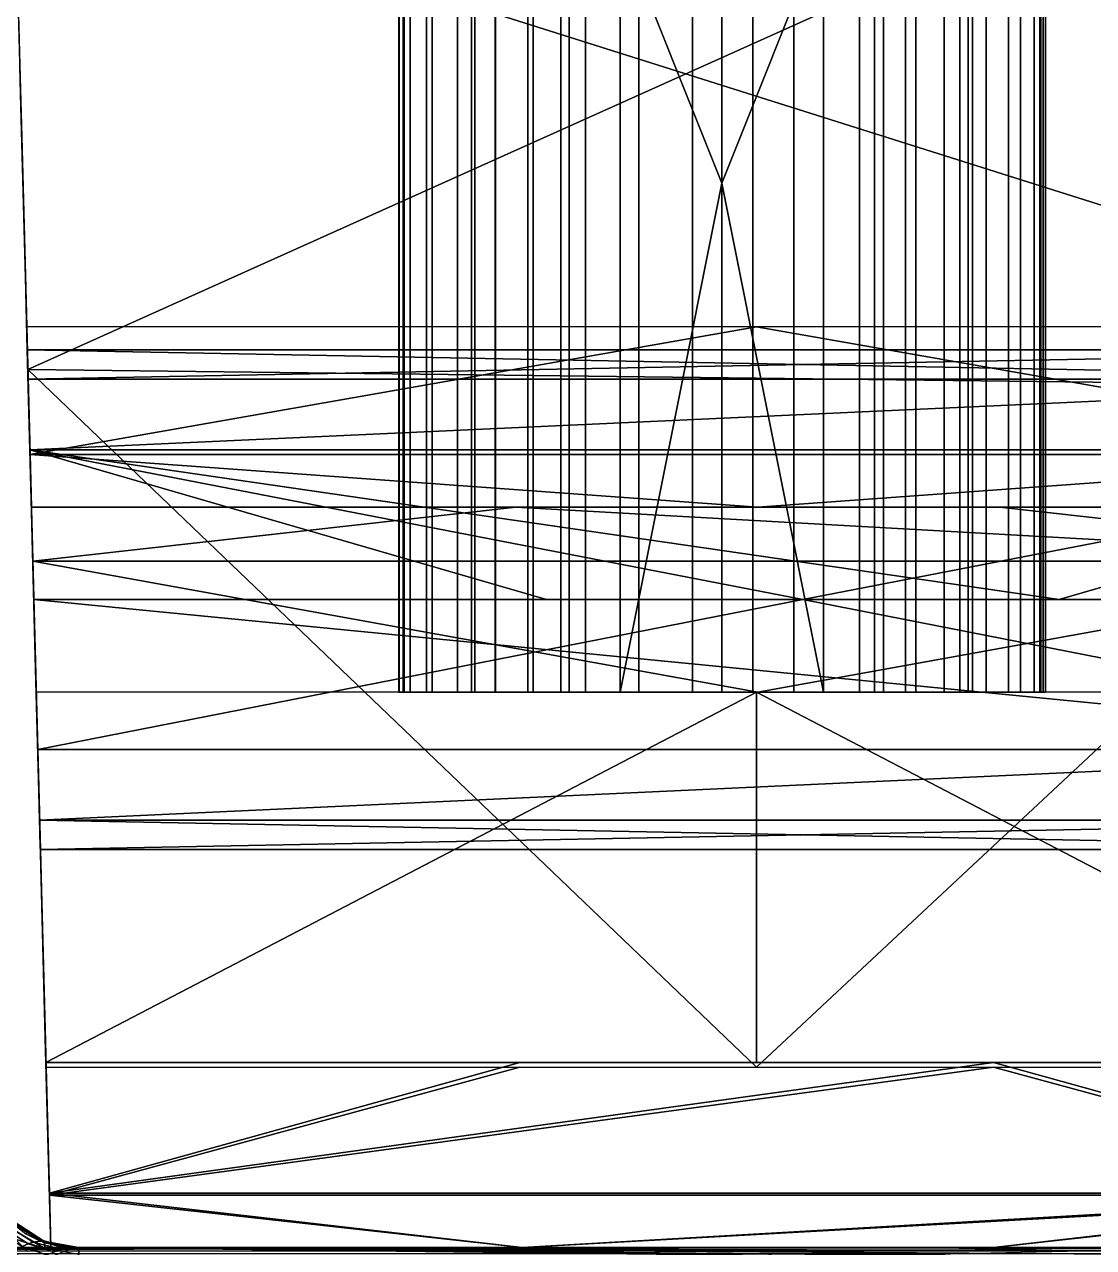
# Model space of a CAD drawing. Extents: x -30.2 to 30.1, y -17.9 to 0.1.
# Drawn here: x 4.23 to 10.01, y -11.87 to -5.26 of the extents above; entities that cross this region are included whole.
import ezdxf

# ---------------------------------------------------------------- set-up
doc = ezdxf.new("R2010")
doc.units = 0
doc.header["$MEASUREMENT"] = 0
doc.layers.add('Pux Jalapa', color=255, linetype='CONTINUOUS')

msp = doc.modelspace()

# ---------------------------------------------------------------- linework, layer by layer
at = {"layer": 'Pux Jalapa'}
for points in [[(12.3144, 0.1319, -7.5642), (12.1304, -6.8943, -7.3802), (4.1789, -4.3812, -7.4461)], [(4.1521, -3.355, 7.4729), (4.2508, -7.1246, 7.3742), (12.2182, -3.5435, 7.468)], [(8, -6.1181, -1.75), (8, -3.3681, -1.75), (7.4509, -4.7431, -1.6616)], [(8, -3.3681, -1.75), (8, -6.1181, -1.75), (8.5478, -4.7431, -1.6621)], [(12.1219, -7.2189, 7.3717), (12.2182, -3.5435, 7.468), (4.2508, -7.1246, 7.3742)], [(12.1304, -6.8943, -7.3802), (4.2448, -6.8943, -7.3802), (4.1789, -4.3812, -7.4461)], [(6.2549, -4.7431, -0.1309), (6.2549, -8.8681, -0.1309), (6.2782, -8.8681, -0.3132), (6.2782, -4.7431, -0.3132)], [(6.2567, -4.7431, 0.1531), (6.2567, -8.8681, 0.1531), (6.2549, -8.8681, -0.1309), (6.2549, -4.7431, -0.1309)], [(6.4344, -4.7431, 0.782), (6.4344, -8.8681, 0.782), (6.2567, -8.8681, 0.1531), (6.2567, -4.7431, 0.1531)], [(6.2782, -4.7431, -0.3132), (6.2782, -8.8681, -0.3132), (6.2836, -8.8681, -0.3414), (6.2836, -4.7431, -0.3414)], [(6.2836, -4.7431, -0.3414), (6.2836, -8.8681, -0.3414), (6.3157, -8.8681, -0.4752), (6.3157, -4.7431, -0.4752)], [(6.3157, -4.7431, -0.4752), (6.3157, -8.8681, -0.4752), (6.4043, -8.8681, -0.7184), (6.4043, -4.7431, -0.7184)], [(6.4043, -4.7431, -0.7184), (6.4043, -8.8681, -0.7184), (6.7762, -8.8681, -1.2509), (6.7762, -4.7431, -1.2509)], [(6.5721, -4.7431, 1.0118), (6.5721, -8.8681, 1.0118), (6.4344, -8.8681, 0.782), (6.4344, -4.7431, 0.782)], [(6.6472, -4.7431, 1.1102), (6.6472, -8.8681, 1.1102), (6.5721, -8.8681, 1.0118), (6.5721, -4.7431, 1.0118)], [(6.6657, -4.7431, 1.1323), (6.6657, -8.8681, 1.1323), (6.6472, -8.8681, 1.1102), (6.6472, -4.7431, 1.1102)], [(6.776, -4.7431, 1.2507), (6.776, -8.8681, 1.2507), (6.6657, -8.8681, 1.1323), (6.6657, -4.7431, 1.1323)], [(6.9519, -4.7431, 1.4014), (6.9519, -8.8681, 1.4014), (6.776, -8.8681, 1.2507), (6.776, -4.7431, 1.2507)], [(6.7762, -4.7431, -1.2509), (6.7762, -8.8681, -1.2509), (6.981, -8.8681, -1.4228), (6.981, -4.7431, -1.4228)], [(7.5517, -4.7431, 1.6916), (7.5517, -8.8681, 1.6916), (6.9519, -8.8681, 1.4014), (6.9519, -4.7431, 1.4014)], [(6.981, -4.7431, -1.4228), (6.981, -8.8681, -1.4228), (7.1302, -8.8681, -1.5185), (7.1302, -4.7431, -1.5185)], [(7.1302, -4.7431, -1.5185), (7.1302, -8.8681, -1.5185), (7.1751, -8.8681, -1.5434), (7.1751, -4.7431, -1.5434)], [(7.1751, -4.7431, -1.5434), (7.1751, -8.8681, -1.5434), (7.2634, -8.8681, -1.5874), (7.2634, -4.7431, -1.5874)], [(7.2634, -4.7431, -1.5874), (7.2634, -8.8681, -1.5874), (7.4509, -8.8681, -1.6616), (7.4509, -4.7431, -1.6616)], [(7.4509, -4.7431, -1.6616), (7.4509, -8.8681, -1.6616), (8, -6.1181, -1.75)], [(7.8407, -4.7431, 1.7427), (7.8407, -8.8681, 1.7427), (7.5517, -8.8681, 1.6916), (7.5517, -4.7431, 1.6916)], [(8, -4.7431, 1.75), (8, -8.8681, 1.75), (7.8407, -8.8681, 1.7427), (7.8407, -4.7431, 1.7427)], [(8.1663, -4.7431, 1.7421), (8.1663, -8.8681, 1.7421), (8, -8.8681, 1.75), (8, -4.7431, 1.75)], [(8.5478, -8.8681, -1.6621), (8.5478, -4.7431, -1.6621), (8, -6.1181, -1.75)], [(8.3885, -4.7431, 1.7063), (8.3885, -8.8681, 1.7063), (8.1663, -8.8681, 1.7421), (8.1663, -4.7431, 1.7421)], [(8.9917, -4.7431, 1.4419), (8.9917, -8.8681, 1.4419), (8.3885, -8.8681, 1.7063), (8.3885, -4.7431, 1.7063)], [(8.5478, -4.7431, -1.6621), (8.5478, -8.8681, -1.6621), (8.7422, -8.8681, -1.5848), (8.7422, -4.7431, -1.5848)], [(8.7422, -4.7431, -1.5848), (8.7422, -8.8681, -1.5848), (8.8249, -8.8681, -1.5434), (8.8249, -4.7431, -1.5434)], [(8.8249, -4.7431, -1.5434), (8.8249, -8.8681, -1.5434), (8.8727, -8.8681, -1.5169), (8.8727, -4.7431, -1.5169)], [(8.8727, -4.7431, -1.5169), (8.8727, -8.8681, -1.5169), (9.047, -8.8681, -1.4023), (9.047, -4.7431, -1.4023)], [(9.2001, -4.7431, 1.2737), (9.2001, -8.8681, 1.2737), (8.9917, -8.8681, 1.4419), (8.9917, -4.7431, 1.4419)], [(9.047, -4.7431, -1.4023), (9.047, -8.8681, -1.4023), (9.2851, -8.8681, -1.1878), (9.2851, -4.7431, -1.1878)], [(9.33, -4.7431, 1.1373), (9.33, -8.8681, 1.1373), (9.2001, -8.8681, 1.2737), (9.2001, -4.7431, 1.2737)], [(9.2851, -4.7431, -1.1878), (9.2851, -8.8681, -1.1878), (9.6134, -8.8681, -0.6778), (9.6134, -4.7431, -0.6778)], [(9.3528, -4.7431, 1.1102), (9.3528, -8.8681, 1.1102), (9.33, -8.8681, 1.1373), (9.33, -4.7431, 1.1373)], [(9.4267, -4.7431, 1.0135), (9.4267, -8.8681, 1.0135), (9.3528, -8.8681, 1.1102), (9.3528, -4.7431, 1.1102)], [(9.5475, -4.7431, 0.8172), (9.5475, -8.8681, 0.8172), (9.4267, -8.8681, 1.0135), (9.4267, -4.7431, 1.0135)], [(9.7348, -4.7431, 0.23), (9.7348, -8.8681, 0.23), (9.5475, -8.8681, 0.8172), (9.5475, -4.7431, 0.8172)], [(9.6134, -4.7431, -0.6778), (9.6134, -8.8681, -0.6778), (9.6865, -8.8681, -0.4671), (9.6865, -4.7431, -0.4671)], [(9.6865, -4.7431, -0.4671), (9.6865, -8.8681, -0.4671), (9.7164, -8.8681, -0.3414), (9.7164, -4.7431, -0.3414)], [(9.7164, -4.7431, -0.3414), (9.7164, -8.8681, -0.3414), (9.7228, -8.8681, -0.3072), (9.7228, -4.7431, -0.3072)], [(9.7228, -4.7431, -0.3072), (9.7228, -8.8681, -0.3072), (9.7472, -8.8681, -0.0996), (9.7472, -4.7431, -0.0996)], [(9.7472, -4.7431, -0.0996), (9.7472, -8.8681, -0.0996), (9.7348, -8.8681, 0.23), (9.7348, -4.7431, 0.23)], [(4.2357, -6.5474, 3.7879), (4.2078, -5.4833, 3.7879), (4.2078, -5.4833, 5.6752), (4.2357, -6.5474, 5.6752)], [(4.2357, -6.5474, 1.9007), (4.2078, -5.4833, 1.9007), (4.2078, -5.4833, 3.7879), (4.2357, -6.5474, 3.7879)], [(4.2357, -6.5474, 0.0134), (4.2078, -5.4833, 0.0134), (4.2078, -5.4833, 1.9007), (4.2357, -6.5474, 1.9007)], [(4.2357, -6.5474, -1.8738), (4.2078, -5.4833, -1.8738), (4.2078, -5.4833, 0.0134), (4.2357, -6.5474, 0.0134)], [(4.2357, -6.5474, -3.7611), (4.2078, -5.4833, -3.7611), (4.2078, -5.4833, -1.8738), (4.2357, -6.5474, -1.8738)], [(4.2357, -6.5474, -5.6483), (4.2078, -5.4833, -5.6483), (4.2078, -5.4833, -3.7611), (4.2357, -6.5474, -3.7611)], [(4.2357, -6.5474, 5.6752), (4.2078, -5.4833, 5.6752), (4.2179, -5.8681, 7.4071)], [(4.2078, -5.4833, -5.6483), (4.2357, -6.5474, -5.6483), (4.2119, -5.6377, -7.4131)], [(4.2448, -6.8943, -7.3802), (4.2119, -5.6377, -7.4131), (4.2357, -6.5474, -5.6483)], [(4.2179, -5.8681, 7.4071), (4.2508, -7.1246, 7.3742), (4.2357, -6.5474, 5.6752)], [(8, -8.8681, -1.75), (8, -6.1181, -1.75), (7.4509, -8.8681, -1.6616)], [(8, -6.1181, -1.75), (8, -8.8681, -1.75), (8.5478, -8.8681, -1.6621)], [(4.2635, -7.6115, 0.0134), (4.2357, -6.5474, 0.0134), (4.2357, -6.5474, 1.9007), (4.2635, -7.6115, 1.9007)], [(4.2635, -7.6115, -1.8738), (4.2357, -6.5474, -1.8738), (4.2357, -6.5474, 0.0134), (4.2635, -7.6115, 0.0134)], [(4.2635, -7.6115, -3.7611), (4.2357, -6.5474, -3.7611), (4.2357, -6.5474, -1.8738), (4.2635, -7.6115, -1.8738)], [(4.2703, -7.8681, -6.3806), (4.2628, -7.5844, -7.0784), (4.2357, -6.5474, -5.6483)], [(4.2628, -7.5844, -7.0784), (4.2448, -6.8943, -7.3802), (4.2357, -6.5474, -5.6483)], [(4.2508, -7.1246, 7.3742), (4.2837, -8.3812, 7.3413), (4.2357, -6.5474, 5.6752)], [(4.2833, -8.3681, 5.3691), (4.2621, -7.5581, 5.0991), (4.2357, -6.5474, 5.6752)], [(4.2621, -7.5581, 5.0991), (4.248, -7.0181, 4.0191), (4.2357, -6.5474, 5.6752)], [(4.248, -7.0181, 4.0191), (4.2621, -7.5581, 2.9391), (4.2357, -6.5474, 3.7879)], [(4.2357, -6.5474, 3.7879), (4.2357, -6.5474, 5.6752), (4.248, -7.0181, 4.0191)], [(4.2357, -6.5474, 1.9007), (4.2357, -6.5474, 3.7879), (4.2621, -7.5581, 2.9391)], [(4.2357, -6.5474, -5.6483), (4.2357, -6.5474, -3.7611), (4.2635, -7.6115, -3.7611)], [(4.2635, -7.6115, 1.9007), (4.2357, -6.5474, 1.9007), (4.2621, -7.5581, 2.9391)], [(4.2635, -7.6115, -3.7611), (4.2703, -7.8681, -6.3806), (4.2357, -6.5474, -5.6483)], [(4.2357, -6.5474, 5.6752), (4.2837, -8.3812, 7.3413), (4.2833, -8.3681, 5.3691)], [(4.2448, -6.8943, -7.3802), (4.2628, -7.5844, -7.0784), (8.1876, -6.8943, -7.3802)], [(8.1876, -6.8943, -7.3802), (4.2628, -7.5844, -7.0784), (12.1214, -7.5844, -7.0784)], [(12.1214, -7.5844, -7.0784), (12.1304, -6.8943, -7.3802), (8.1876, -6.8943, -7.3802)], [(4.2522, -7.1769, 4.6544), (4.248, -7.0181, 4.0191), (12.6228, -7.1769, 4.6544)], [(4.248, -7.0181, 4.0191), (4.2522, -7.1769, 3.3838), (12.627, -7.0181, 4.0191)], [(12.627, -7.0181, 4.0191), (12.6228, -7.1769, 4.6544), (4.248, -7.0181, 4.0191)], [(12.6228, -7.1769, 3.3838), (12.627, -7.0181, 4.0191), (4.2522, -7.1769, 3.3838)], [(4.3495, -10.8943, 7.2755), (8.1876, -10.8943, 7.2755), (4.2508, -7.1246, 7.3742)], [(4.2508, -7.1246, 7.3742), (8.1876, -10.8943, 7.2755), (12.1219, -7.2189, 7.3717)], [(4.2621, -7.5581, 5.0991), (4.2522, -7.1769, 4.6544), (12.6228, -7.1769, 4.6544)], [(4.2522, -7.1769, 3.3838), (4.2621, -7.5581, 2.9391), (12.6228, -7.1769, 3.3838)], [(12.6129, -7.5581, 2.9391), (12.6228, -7.1769, 3.3838), (4.2621, -7.5581, 2.9391)], [(12.6228, -7.1769, 4.6544), (12.6129, -7.5581, 5.0991), (4.2621, -7.5581, 5.0991)], [(8.1876, -10.8943, 7.2755), (12.0257, -10.8943, 7.2755), (12.1219, -7.2189, 7.3717)], [(4.2621, -7.5581, 2.9391), (4.2833, -8.3681, 2.6691), (4.2635, -7.6115, 1.9007)], [(4.2833, -8.3681, 5.3691), (4.2621, -7.5581, 5.0991), (8.4375, -8.3681, 5.3691)], [(4.2621, -7.5581, 2.9391), (4.2833, -8.3681, 2.6691), (7.0528, -8.3681, 2.6691)], [(7.0528, -8.3681, 2.6691), (9.8222, -8.3681, 2.6691), (4.2621, -7.5581, 2.9391)], [(8.4375, -8.3681, 5.3691), (4.2621, -7.5581, 5.0991), (12.6129, -7.5581, 5.0991)], [(4.2621, -7.5581, 2.9391), (9.8222, -8.3681, 2.6691), (12.6129, -7.5581, 2.9391)], [(4.2628, -7.5844, -7.0784), (4.2703, -7.8681, -6.3806), (8.194, -7.8681, -6.3806)], [(4.2628, -7.5844, -7.0784), (8.194, -7.8681, -6.3806), (12.1214, -7.5844, -7.0784)], [(8.194, -7.8681, -6.3806), (12.1177, -7.8681, -6.3806), (12.1214, -7.5844, -7.0784)], [(12.6129, -7.5581, 5.0991), (12.5917, -8.3681, 5.3691), (8.4375, -8.3681, 5.3691)], [(9.8222, -8.3681, 2.6691), (12.5917, -8.3681, 2.6691), (12.6129, -7.5581, 2.9391)], [(4.2914, -8.6757, 0.0134), (4.2635, -7.6115, 0.0134), (4.2635, -7.6115, 1.9007), (4.2914, -8.6757, 1.9007)], [(4.2914, -8.6757, -1.8738), (4.2635, -7.6115, -1.8738), (4.2635, -7.6115, 0.0134), (4.2914, -8.6757, 0.0134)], [(4.2779, -8.161, -3.5429), (4.2703, -7.8681, -4.25), (4.2635, -7.6115, -3.7611)], [(4.2703, -7.8681, -4.25), (4.2703, -7.8681, -5.3153), (4.2635, -7.6115, -3.7611)], [(4.2703, -7.8681, -5.3153), (4.2703, -7.8681, -6.3806), (4.2635, -7.6115, -3.7611)], [(4.2635, -7.6115, -3.7611), (4.2635, -7.6115, -1.8738), (4.2779, -8.161, -3.5429)], [(4.2914, -8.6757, 1.9007), (4.2635, -7.6115, 1.9007), (4.2833, -8.3681, 2.6691)], [(4.2635, -7.6115, -1.8738), (4.2914, -8.6757, -1.8738), (4.2779, -8.161, -3.5429)], [(4.2703, -7.8681, -4.25), (6.8861, -7.8681, -4.25), (4.2779, -8.161, -3.5429)], [(12.1177, -7.8681, -4.25), (12.1177, -7.8681, -6.3806), (4.2703, -7.8681, -6.3806), (4.2703, -7.8681, -4.25)], [(4.2779, -8.161, -3.5429), (6.8861, -7.8681, -4.25), (12.1062, -8.161, -3.5429)], [(6.8861, -7.8681, -4.25), (9.5019, -7.8681, -4.25), (12.1062, -8.161, -3.5429)], [(9.5019, -7.8681, -4.25), (12.1177, -7.8681, -4.25), (12.1062, -8.161, -3.5429)], [(4.2964, -8.8681, -3.25), (4.2779, -8.161, -3.5429), (8.194, -8.8681, -3.25)], [(12.1062, -8.161, -3.5429), (8.194, -8.8681, -3.25), (4.2779, -8.161, -3.5429)], [(4.2964, -8.8681, -3.25), (4.2779, -8.161, -3.5429), (4.2914, -8.6757, -1.8738)], [(12.1062, -8.161, -3.5429), (12.0784, -8.8681, -3.25), (8.194, -8.8681, -3.25)], [(8.4375, -8.3681, 2.6691), (4.2833, -8.3681, 2.6691), (4.3046, -9.1781, 2.9391)], [(4.3046, -9.1781, 5.0991), (4.2833, -8.3681, 5.3691), (12.5704, -9.1781, 5.0991)], [(12.5917, -8.3681, 5.3691), (12.5704, -9.1781, 5.0991), (4.2833, -8.3681, 5.3691)], [(4.2833, -8.3681, 2.6691), (4.3046, -9.1781, 2.9391), (4.2914, -8.6757, 1.9007)], [(4.3046, -9.1781, 5.0991), (4.2833, -8.3681, 5.3691), (4.3193, -9.7398, 5.6752)], [(4.2837, -8.3812, 7.3413), (4.3193, -9.7398, 5.6752), (4.2833, -8.3681, 5.3691)], [(4.2837, -8.3812, 7.3413), (4.3166, -9.6377, 7.3084), (4.3193, -9.7398, 5.6752)], [(12.5704, -9.1781, 2.9391), (8.4375, -8.3681, 2.6691), (4.3046, -9.1781, 2.9391)], [(12.5917, -8.3681, 2.6691), (8.4375, -8.3681, 2.6691), (12.5704, -9.1781, 2.9391)], [(4.3193, -9.7398, 0.0134), (4.2914, -8.6757, 0.0134), (4.2914, -8.6757, 1.9007), (4.3193, -9.7398, 1.9007)], [(4.3193, -9.7398, -1.8738), (4.2914, -8.6757, -1.8738), (4.2914, -8.6757, 0.0134), (4.3193, -9.7398, 0.0134)], [(4.3193, -9.7398, 1.9007), (4.2914, -8.6757, 1.9007), (4.3046, -9.1781, 2.9391)], [(4.2914, -8.6757, -1.8738), (4.3193, -9.7398, -1.8738), (4.2964, -8.8681, -3.25)], [(4.2964, -8.8681, -3.25), (4.3488, -10.8681, -3.25), (8.1874, -8.8681, -3.25)], [(4.3226, -9.8681, -3.25), (4.2964, -8.8681, -3.25), (4.3193, -9.7398, -1.8738)], [(4.3488, -10.8681, -3.25), (8.1874, -10.8681, -3.25), (8.1874, -8.8681, -3.25)], [(6.3357, -8.8681, -0.5408), (6.2596, -8.8681, -0.1829), (6.735, -8.8681, -0.253)], [(6.2596, -8.8681, -0.1829), (6.2596, -8.8681, 0.1829), (6.735, -8.8681, 0.253)], [(6.2596, -8.8681, 0.1829), (6.3357, -8.8681, 0.5408), (6.735, -8.8681, 0.253)], [(6.735, -8.8681, 0.253), (6.735, -8.8681, -0.253), (6.2596, -8.8681, -0.1829)], [(6.4845, -8.8681, -0.875), (6.3357, -8.8681, -0.5408), (6.735, -8.8681, -0.759)], [(6.3357, -8.8681, 0.5408), (6.4845, -8.8681, 0.875), (6.735, -8.8681, 0.759)], [(6.735, -8.8681, -0.253), (6.735, -8.8681, -0.759), (6.3357, -8.8681, -0.5408)], [(6.735, -8.8681, 0.759), (6.735, -8.8681, 0.253), (6.3357, -8.8681, 0.5408)], [(6.6995, -8.8681, -1.171), (6.4845, -8.8681, -0.875), (6.735, -8.8681, -0.759)], [(6.4845, -8.8681, 0.875), (6.6995, -8.8681, 1.171), (6.735, -8.8681, 0.759)], [(6.9714, -8.8681, -1.4158), (6.6995, -8.8681, -1.171), (7.241, -8.8681, -1.265)], [(6.6995, -8.8681, 1.171), (6.9714, -8.8681, 1.4158), (7.241, -8.8681, 1.265)], [(7.241, -8.8681, -0.759), (7.241, -8.8681, -1.265), (6.6995, -8.8681, -1.171)], [(6.735, -8.8681, -0.759), (7.241, -8.8681, -0.759), (6.6995, -8.8681, -1.171)], [(6.735, -8.8681, 0.759), (6.6995, -8.8681, 1.171), (7.241, -8.8681, 1.265)], [(7.241, -8.8681, -0.253), (7.241, -8.8681, -0.759), (6.735, -8.8681, -0.759), (6.735, -8.8681, -0.253)], [(7.241, -8.8681, 0.253), (7.241, -8.8681, -0.253), (6.735, -8.8681, -0.253), (6.735, -8.8681, 0.253)], [(7.241, -8.8681, 0.759), (7.241, -8.8681, 0.253), (6.735, -8.8681, 0.253), (6.735, -8.8681, 0.759)], [(7.241, -8.8681, 0.759), (6.735, -8.8681, 0.759), (7.241, -8.8681, 1.265)], [(7.2882, -8.8681, -1.5987), (6.9714, -8.8681, -1.4158), (7.241, -8.8681, -1.265)], [(6.9714, -8.8681, 1.4158), (7.2882, -8.8681, 1.5987), (7.241, -8.8681, 1.265)], [(7.747, -8.8681, -0.759), (7.747, -8.8681, -1.265), (7.241, -8.8681, -1.265), (7.241, -8.8681, -0.759)], [(7.747, -8.8681, -0.253), (7.747, -8.8681, -0.759), (7.241, -8.8681, -0.759), (7.241, -8.8681, -0.253)], [(7.747, -8.8681, 0.253), (7.747, -8.8681, -0.253), (7.241, -8.8681, -0.253), (7.241, -8.8681, 0.253)], [(7.747, -8.8681, 0.759), (7.747, -8.8681, 0.253), (7.241, -8.8681, 0.253), (7.241, -8.8681, 0.759)], [(7.747, -8.8681, 1.265), (7.747, -8.8681, 0.759), (7.241, -8.8681, 0.759), (7.241, -8.8681, 1.265)], [(7.241, -8.8681, -1.265), (7.747, -8.8681, -1.265), (7.2882, -8.8681, -1.5987)], [(7.747, -8.8681, 1.265), (7.241, -8.8681, 1.265), (7.2882, -8.8681, 1.5987)], [(7.6362, -8.8681, -1.7118), (7.2882, -8.8681, -1.5987), (7.747, -8.8681, -1.265)], [(7.2882, -8.8681, 1.5987), (7.6362, -8.8681, 1.7118), (7.747, -8.8681, 1.265)], [(8, -8.8681, -1.75), (7.6362, -8.8681, -1.7118), (7.747, -8.8681, -1.265)], [(7.6362, -8.8681, 1.7118), (8, -8.8681, 1.75), (7.747, -8.8681, 1.265)], [(8.253, -8.8681, -0.759), (8.253, -8.8681, -1.265), (7.747, -8.8681, -1.265), (7.747, -8.8681, -0.759)], [(8.253, -8.8681, -0.253), (8.253, -8.8681, -0.759), (7.747, -8.8681, -0.759), (7.747, -8.8681, -0.253)], [(8.253, -8.8681, 0.253), (8.253, -8.8681, -0.253), (7.747, -8.8681, -0.253), (7.747, -8.8681, 0.253)], [(8.253, -8.8681, 0.759), (8.253, -8.8681, 0.253), (7.747, -8.8681, 0.253), (7.747, -8.8681, 0.759)], [(8.253, -8.8681, 1.265), (8.253, -8.8681, 0.759), (7.747, -8.8681, 0.759), (7.747, -8.8681, 1.265)], [(7.747, -8.8681, -1.265), (8.253, -8.8681, -1.265), (8, -8.8681, -1.75)], [(8.253, -8.8681, 1.265), (7.747, -8.8681, 1.265), (8, -8.8681, 1.75)], [(8, -8.8681, 1.75), (8.3638, -8.8681, 1.7118), (8.253, -8.8681, 1.265)], [(8.3638, -8.8681, -1.7118), (8, -8.8681, -1.75), (8.253, -8.8681, -1.265)], [(8.1874, -10.8681, -3.25), (12.026, -10.8681, -3.25), (8.1874, -8.8681, -3.25)], [(12.026, -10.8681, -3.25), (12.0784, -8.8681, -3.25), (8.1874, -8.8681, -3.25)], [(8.759, -8.8681, -0.759), (8.759, -8.8681, -1.265), (8.253, -8.8681, -1.265), (8.253, -8.8681, -0.759)], [(8.759, -8.8681, -0.253), (8.759, -8.8681, -0.759), (8.253, -8.8681, -0.759), (8.253, -8.8681, -0.253)], [(8.759, -8.8681, 0.253), (8.759, -8.8681, -0.253), (8.253, -8.8681, -0.253), (8.253, -8.8681, 0.253)], [(8.759, -8.8681, 0.759), (8.759, -8.8681, 0.253), (8.253, -8.8681, 0.253), (8.253, -8.8681, 0.759)], [(8.759, -8.8681, 1.265), (8.759, -8.8681, 0.759), (8.253, -8.8681, 0.759), (8.253, -8.8681, 1.265)], [(8.3638, -8.8681, 1.7118), (8.7118, -8.8681, 1.5987), (8.253, -8.8681, 1.265)], [(8.7118, -8.8681, -1.5987), (8.3638, -8.8681, -1.7118), (8.253, -8.8681, -1.265)], [(8.253, -8.8681, -1.265), (8.759, -8.8681, -1.265), (8.7118, -8.8681, -1.5987)], [(8.759, -8.8681, 1.265), (8.253, -8.8681, 1.265), (8.7118, -8.8681, 1.5987)], [(8.7118, -8.8681, 1.5987), (9.0286, -8.8681, 1.4158), (8.759, -8.8681, 1.265)], [(9.0286, -8.8681, -1.4158), (8.7118, -8.8681, -1.5987), (8.759, -8.8681, -1.265)], [(9.265, -8.8681, -0.253), (9.265, -8.8681, -0.759), (8.759, -8.8681, -0.759), (8.759, -8.8681, -0.253)], [(9.265, -8.8681, 0.253), (9.265, -8.8681, -0.253), (8.759, -8.8681, -0.253), (8.759, -8.8681, 0.253)], [(9.265, -8.8681, 0.759), (9.265, -8.8681, 0.253), (8.759, -8.8681, 0.253), (8.759, -8.8681, 0.759)], [(9.0286, -8.8681, 1.4158), (9.3005, -8.8681, 1.171), (8.759, -8.8681, 1.265)], [(9.3005, -8.8681, -1.171), (9.0286, -8.8681, -1.4158), (8.759, -8.8681, -1.265)], [(8.759, -8.8681, -1.265), (8.759, -8.8681, -0.759), (9.3005, -8.8681, -1.171)], [(8.759, -8.8681, -0.759), (9.265, -8.8681, -0.759), (9.3005, -8.8681, -1.171)], [(9.265, -8.8681, 0.759), (8.759, -8.8681, 0.759), (9.3005, -8.8681, 1.171)], [(8.759, -8.8681, 0.759), (8.759, -8.8681, 1.265), (9.3005, -8.8681, 1.171)], [(9.3005, -8.8681, 1.171), (9.5155, -8.8681, 0.875), (9.265, -8.8681, 0.759)], [(9.5155, -8.8681, 0.875), (9.6643, -8.8681, 0.5408), (9.265, -8.8681, 0.759)], [(9.6643, -8.8681, 0.5408), (9.7404, -8.8681, 0.1829), (9.265, -8.8681, 0.253)], [(9.7404, -8.8681, 0.1829), (9.7404, -8.8681, -0.1829), (9.265, -8.8681, -0.253)], [(9.7404, -8.8681, -0.1829), (9.6643, -8.8681, -0.5408), (9.265, -8.8681, -0.253)], [(9.6643, -8.8681, -0.5408), (9.5155, -8.8681, -0.875), (9.265, -8.8681, -0.759)], [(9.5155, -8.8681, -0.875), (9.3005, -8.8681, -1.171), (9.265, -8.8681, -0.759)], [(9.265, -8.8681, -0.759), (9.265, -8.8681, -0.253), (9.6643, -8.8681, -0.5408)], [(9.265, -8.8681, -0.253), (9.265, -8.8681, 0.253), (9.7404, -8.8681, 0.1829)], [(9.265, -8.8681, 0.253), (9.265, -8.8681, 0.759), (9.6643, -8.8681, 0.5408)], [(4.3046, -9.1781, 2.9391), (4.3145, -9.5593, 3.3838), (12.5704, -9.1781, 2.9391)], [(4.3145, -9.5593, 4.6544), (4.3046, -9.1781, 5.0991), (12.5704, -9.1781, 5.0991)], [(4.3046, -9.1781, 2.9391), (4.3187, -9.7181, 4.0191), (4.3193, -9.7398, 1.9007)], [(4.3187, -9.7181, 4.0191), (4.3046, -9.1781, 5.0991), (4.3193, -9.7398, 5.6752)], [(12.5704, -9.1781, 5.0991), (12.5605, -9.5593, 4.6544), (4.3145, -9.5593, 4.6544)], [(12.5605, -9.5593, 3.3838), (12.5704, -9.1781, 2.9391), (4.3145, -9.5593, 3.3838)], [(4.3145, -9.5593, 3.3838), (4.3187, -9.7181, 4.0191), (12.5605, -9.5593, 3.3838)], [(4.3187, -9.7181, 4.0191), (4.3145, -9.5593, 4.6544), (12.5563, -9.7181, 4.0191)], [(12.5605, -9.5593, 4.6544), (12.5563, -9.7181, 4.0191), (4.3145, -9.5593, 4.6544)], [(12.5563, -9.7181, 4.0191), (12.5605, -9.5593, 3.3838), (4.3187, -9.7181, 4.0191)], [(4.3166, -9.6377, 7.3084), (4.3495, -10.8943, 7.2755), (4.3193, -9.7398, 5.6752)], [(4.3193, -9.7398, 5.6752), (4.3471, -10.8039, 3.7879), (4.3187, -9.7181, 4.0191)], [(4.3471, -10.8039, 3.7879), (4.3193, -9.7398, 1.9007), (4.3187, -9.7181, 4.0191)], [(4.3193, -9.7398, 5.6752), (4.3471, -10.8039, 5.6752), (4.3471, -10.8039, 3.7879)], [(4.3471, -10.8039, 3.7879), (4.3471, -10.8039, 1.9007), (4.3193, -9.7398, 1.9007)], [(4.3471, -10.8039, 0.0134), (4.3193, -9.7398, 0.0134), (4.3193, -9.7398, 1.9007), (4.3471, -10.8039, 1.9007)], [(4.3471, -10.8039, -1.8738), (4.3193, -9.7398, -1.8738), (4.3193, -9.7398, 0.0134), (4.3471, -10.8039, 0.0134)], [(4.3471, -10.8039, 5.6752), (4.3193, -9.7398, 5.6752), (4.3495, -10.8943, 7.2755)], [(4.3193, -9.7398, -1.8738), (4.3471, -10.8039, -1.8738), (4.3226, -9.8681, -3.25)], [(4.3488, -10.8681, -3.25), (4.3226, -9.8681, -3.25), (4.3471, -10.8039, -1.8738)], [(4.3495, -10.8943, 7.2755), (4.3676, -11.5844, 6.9736), (4.3471, -10.8039, 5.6752)], [(4.3676, -11.5844, 6.9736), (4.375, -11.8681, 6.2758), (4.3471, -10.8039, 5.6752)], [(4.375, -11.8681, 6.2758), (4.375, -11.8681, 5.0579), (4.3471, -10.8039, 5.6752)], [(4.375, -11.8681, 5.0579), (4.375, -11.8681, 3.8399), (4.3471, -10.8039, 3.7879)], [(4.375, -11.8681, 3.8399), (4.375, -11.8681, 2.6219), (4.3471, -10.8039, 3.7879)], [(4.375, -11.8681, 2.6219), (4.375, -11.8681, 1.4039), (4.3471, -10.8039, 1.9007)], [(4.375, -11.8681, 1.4039), (4.375, -11.8681, 0.186), (4.3471, -10.8039, 0.0134)], [(4.375, -11.8681, 0.186), (4.375, -11.8681, -1.032), (4.3471, -10.8039, 0.0134)], [(4.375, -11.8681, -1.032), (4.375, -11.8681, -2.25), (4.3471, -10.8039, -1.8738)], [(4.375, -11.8681, -2.25), (4.3673, -11.5752, -2.9571), (4.3471, -10.8039, -1.8738)], [(4.3673, -11.5752, -2.9571), (4.3488, -10.8681, -3.25), (4.3471, -10.8039, -1.8738)], [(4.3471, -10.8039, 3.7879), (4.3471, -10.8039, 5.6752), (4.375, -11.8681, 5.0579)], [(4.3471, -10.8039, 1.9007), (4.3471, -10.8039, 3.7879), (4.375, -11.8681, 2.6219)], [(4.3471, -10.8039, 0.0134), (4.3471, -10.8039, 1.9007), (4.375, -11.8681, 1.4039)], [(4.3471, -10.8039, -1.8738), (4.3471, -10.8039, 0.0134), (4.375, -11.8681, -1.032)], [(4.3488, -10.8681, -3.25), (4.3673, -11.5752, -2.9571), (6.9079, -10.8681, -3.25)], [(4.3676, -11.5844, 6.9736), (4.3495, -10.8943, 7.2755), (6.9082, -10.8943, 7.2755)], [(9.4669, -10.8681, -3.25), (6.9079, -10.8681, -3.25), (4.3673, -11.5752, -2.9571)], [(12.0168, -11.5752, -2.9571), (9.4669, -10.8681, -3.25), (4.3673, -11.5752, -2.9571)], [(6.9082, -10.8943, 7.2755), (9.4669, -10.8943, 7.2755), (4.3676, -11.5844, 6.9736)], [(4.3676, -11.5844, 6.9736), (9.4669, -10.8943, 7.2755), (12.0166, -11.5844, 6.9736)], [(12.0168, -11.5752, -2.9571), (12.026, -10.8681, -3.25), (9.4669, -10.8681, -3.25)], [(9.4669, -10.8943, 7.2755), (12.0257, -10.8943, 7.2755), (12.0166, -11.5844, 6.9736)], [(4.3673, -11.5752, -2.9571), (4.375, -11.8681, -2.25), (6.921, -11.8681, -2.25)], [(4.3673, -11.5752, -2.9571), (6.921, -11.8681, -2.25), (12.0168, -11.5752, -2.9571)], [(4.375, -11.8681, 6.2758), (4.3676, -11.5844, 6.9736), (6.921, -11.8681, 6.2758)], [(6.921, -11.8681, 6.2758), (4.3676, -11.5844, 6.9736), (12.0166, -11.5844, 6.9736)], [(6.921, -11.8681, -2.25), (9.4669, -11.8681, -2.25), (12.0168, -11.5752, -2.9571)], [(9.4669, -11.8681, 6.2758), (6.921, -11.8681, 6.2758), (12.0166, -11.5844, 6.9736)], [(9.4669, -11.8681, -2.25), (12.0129, -11.8681, -2.25), (12.0168, -11.5752, -2.9571)], [(12.0166, -11.5844, 6.9736), (12.0129, -11.8681, 6.2758), (9.4669, -11.8681, 6.2758)], [(4.2522, -11.8484, -10.0072), (4.2794, -11.8388, -9.9599), (4.1485, -11.7545, -9.9275), (4.1305, -11.7693, -9.9772)], [(4.2794, -11.8388, -9.9599), (4.3183, -11.8336, -9.8703), (4.1709, -11.7405, -9.837), (4.1485, -11.7545, -9.9275)], [(4.2406, -11.7938, -9.8527), (4.2485, -11.7846, -9.6522), (4.1744, -11.7245, -9.6522), (4.1709, -11.7405, -9.837)], [(4.1784, -11.7396, -4.7632), (4.178, -11.728, -4.8847), (4.3413, -11.8331, -4.8847), (4.3417, -11.8427, -4.7837)], [(4.1796, -11.7767, -4.6389), (4.1784, -11.7396, -4.7632), (4.3417, -11.8427, -4.7837), (4.3431, -11.8736, -4.6803)], [(4.2378, -11.7773, -4.8847), (4.2378, -11.7773, -9.6522), (4.1892, -11.7385, -9.6522), (4.1892, -11.7385, -4.8847)], [(4.2205, -11.8632, -10.0554), (4.2522, -11.8484, -10.0072), (4.1305, -11.7693, -9.9772), (4.1082, -11.7899, -10.0289)], [(4.1796, -11.7767, -4.6389), (4.3431, -11.8736, -4.6803), (4.182, -11.8227, -4.5499)], [(4.2491, -11.8902, -4.5451), (4.182, -11.8227, -4.5499), (4.3431, -11.8736, -4.6803)], [(4.3454, -11.8347, -4.8847), (4.3454, -11.8347, -9.6522), (4.2378, -11.7773, -9.6522), (4.2378, -11.7773, -4.8847)], [(4.3198, -11.8342, -9.8706), (4.334, -11.8301, -9.6522), (4.2485, -11.7846, -9.6522), (4.2406, -11.7938, -9.8527)], [(22.9756, -11.9014, -58.7053), (-22.9996, -11.9014, -58.7053), (-0.012, -11.8681, -58.8847)], [(9.659, -11.8681, -63.9105), (-9.683, -11.8681, -63.9105), (-0.012, -11.8864, -64.0446)], [(-0.012, -11.8681, -58.8847), (22.9756, -11.8681, -58.8847), (22.9756, -11.9014, -58.7053)], [(-0.012, -11.8864, -64.0446), (29.0011, -11.8864, -64.0446), (9.659, -11.8681, -63.9105)], [(2.5422, -11.8681, -58.8847), (7.6505, -11.8681, -58.8847), (2.6256, -11.8681, -63.9105)], [(7.9007, -11.8681, -63.9105), (2.6256, -11.8681, -63.9105), (7.6505, -11.8681, -58.8847)], [(4.4963, -11.8681, -9.9105), (4.1648, -12.0122, -10.2618), (9.9481, -11.8864, -10.0446)], [(4.2787, -11.941, -10.1706), (4.3521, -11.9071, -10.1041), (4.2205, -11.8632, -10.0554), (4.165, -11.8971, -10.1302)], [(4.3521, -11.9071, -10.1041), (4.3958, -11.8905, -10.0585), (4.2522, -11.8484, -10.0072), (4.2205, -11.8632, -10.0554)], [(4.3958, -11.8905, -10.0585), (4.4352, -11.8783, -10.011), (4.2794, -11.8388, -9.9599), (4.2522, -11.8484, -10.0072)], [(4.4352, -11.8783, -10.011), (4.4963, -11.8681, -9.9105), (4.3183, -11.8336, -9.8703), (4.2794, -11.8388, -9.9599)], [(4.4067, -11.8596, -9.8903), (4.4281, -11.8586, -9.6522), (4.334, -11.8301, -9.6522), (4.3198, -11.8342, -9.8706)], [(4.3417, -11.8427, -4.7837), (4.3413, -11.8331, -4.8847), (4.5251, -11.8681, -4.8847), (4.5256, -11.877, -4.7911)], [(4.3431, -11.8736, -4.6803), (4.3417, -11.8427, -4.7837), (4.5256, -11.877, -4.7911), (4.527, -11.9053, -4.6953)], [(4.5251, -11.8681, -4.8847), (4.5251, -11.8681, -7.2684), (4.3454, -11.8347, -4.8847)], [(4.5251, -11.8681, -7.2684), (4.5251, -11.8681, -9.6522), (4.3454, -11.8347, -9.6522)], [(4.3454, -11.8347, -9.6522), (4.3454, -11.8347, -4.8847), (4.5251, -11.8681, -7.2684)], [(12.0129, -11.8681, -2.25), (12.0129, -11.8681, 6.2758), (4.375, -11.8681, 6.2758), (4.375, -11.8681, -2.25)], [(4.4963, -11.8681, -9.9105), (4.5251, -11.8681, -9.6522), (4.4281, -11.8586, -9.6522), (4.4067, -11.8596, -9.8903)], [(9.1162, -11.8681, -9.9105), (4.4963, -11.8681, -9.9105), (9.9481, -11.8864, -10.0446)], [(9.1162, -11.8681, -9.9105), (4.4963, -11.8681, -9.9105), (4.5251, -11.8681, -9.6522)], [(4.5506, -12.355, -4.3849), (4.5251, -11.8681, -4.8847), (16.6897, -12.0076, -4.5383)], [(4.5251, -11.8681, -4.8847), (12.6838, -11.8681, -4.8847), (16.6897, -11.8776, -4.7875)], [(16.6897, -11.8776, -4.7875), (16.6897, -11.9458, -4.617), (4.5251, -11.8681, -4.8847)], [(16.6897, -11.9458, -4.617), (16.6897, -11.9797, -4.5699), (4.5251, -11.8681, -4.8847)], [(16.6897, -11.9797, -4.5699), (16.6897, -12.0076, -4.5383), (4.5251, -11.8681, -4.8847)], [(4.5251, -11.8681, -9.6522), (4.5251, -11.8681, -4.8847), (9.1162, -11.8681, -9.9105)], [(4.5251, -11.8681, -4.8847), (9.4203, -11.8681, -4.8847), (9.1162, -11.8681, -9.9105)], [(7.6505, -11.8681, -58.8847), (12.7589, -11.8681, -58.8847), (7.9007, -11.8681, -63.9105)], [(13.1758, -11.8681, -63.9105), (7.9007, -11.8681, -63.9105), (12.7589, -11.8681, -58.8847)], [(13.736, -11.8681, -9.9105), (9.1162, -11.8681, -9.9105), (9.9481, -11.8864, -10.0446)], [(13.736, -11.8681, -9.9105), (9.1162, -11.8681, -9.9105), (9.4203, -11.8681, -4.8847)], [(9.4203, -11.8681, -4.8847), (14.3155, -11.8681, -4.8847), (13.736, -11.8681, -9.9105)], [(29.0011, -11.8681, -63.9105), (9.659, -11.8681, -63.9105), (29.0011, -11.8864, -64.0446)], [(9.9481, -11.8864, -10.0446), (16.4619, -11.8864, -10.0446), (13.736, -11.8681, -9.9105)]]:
    msp.add_3dface(points, dxfattribs=at)

doc.saveas('drawing.dxf')
